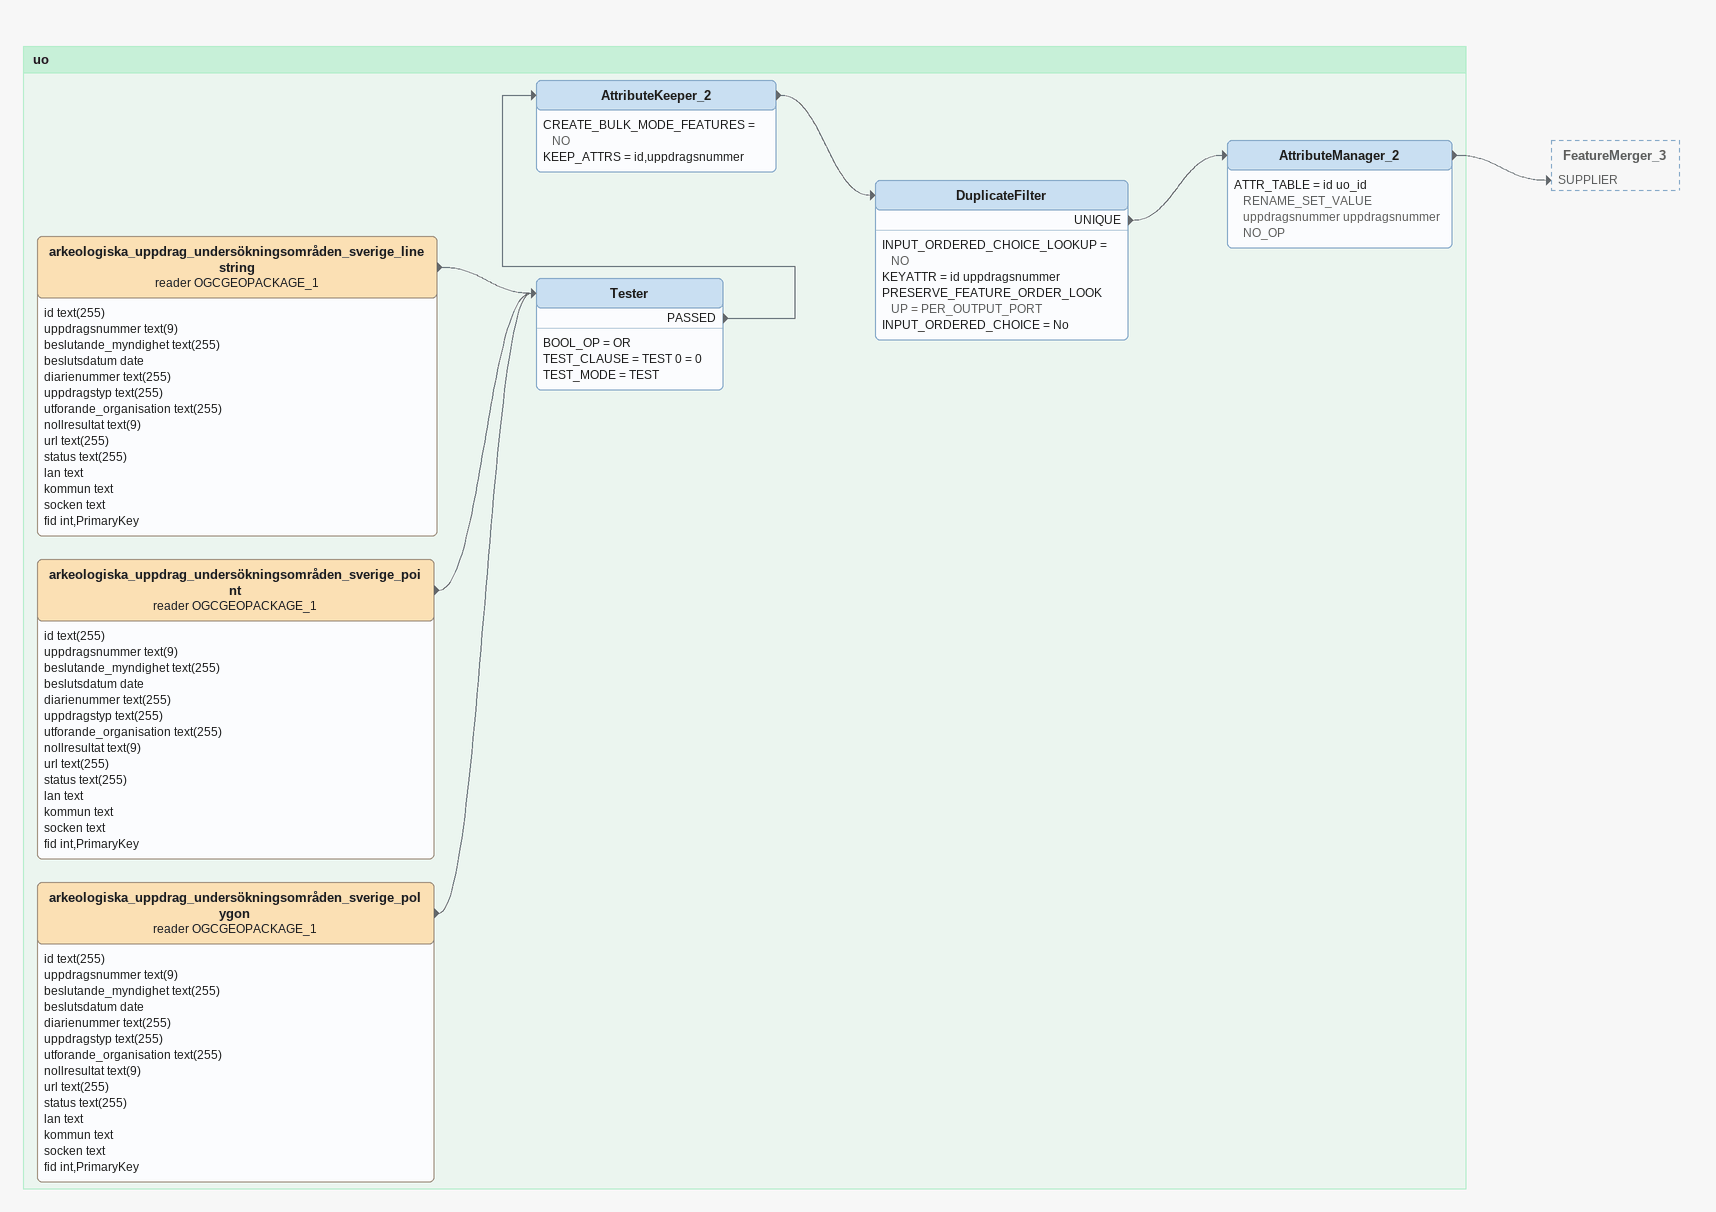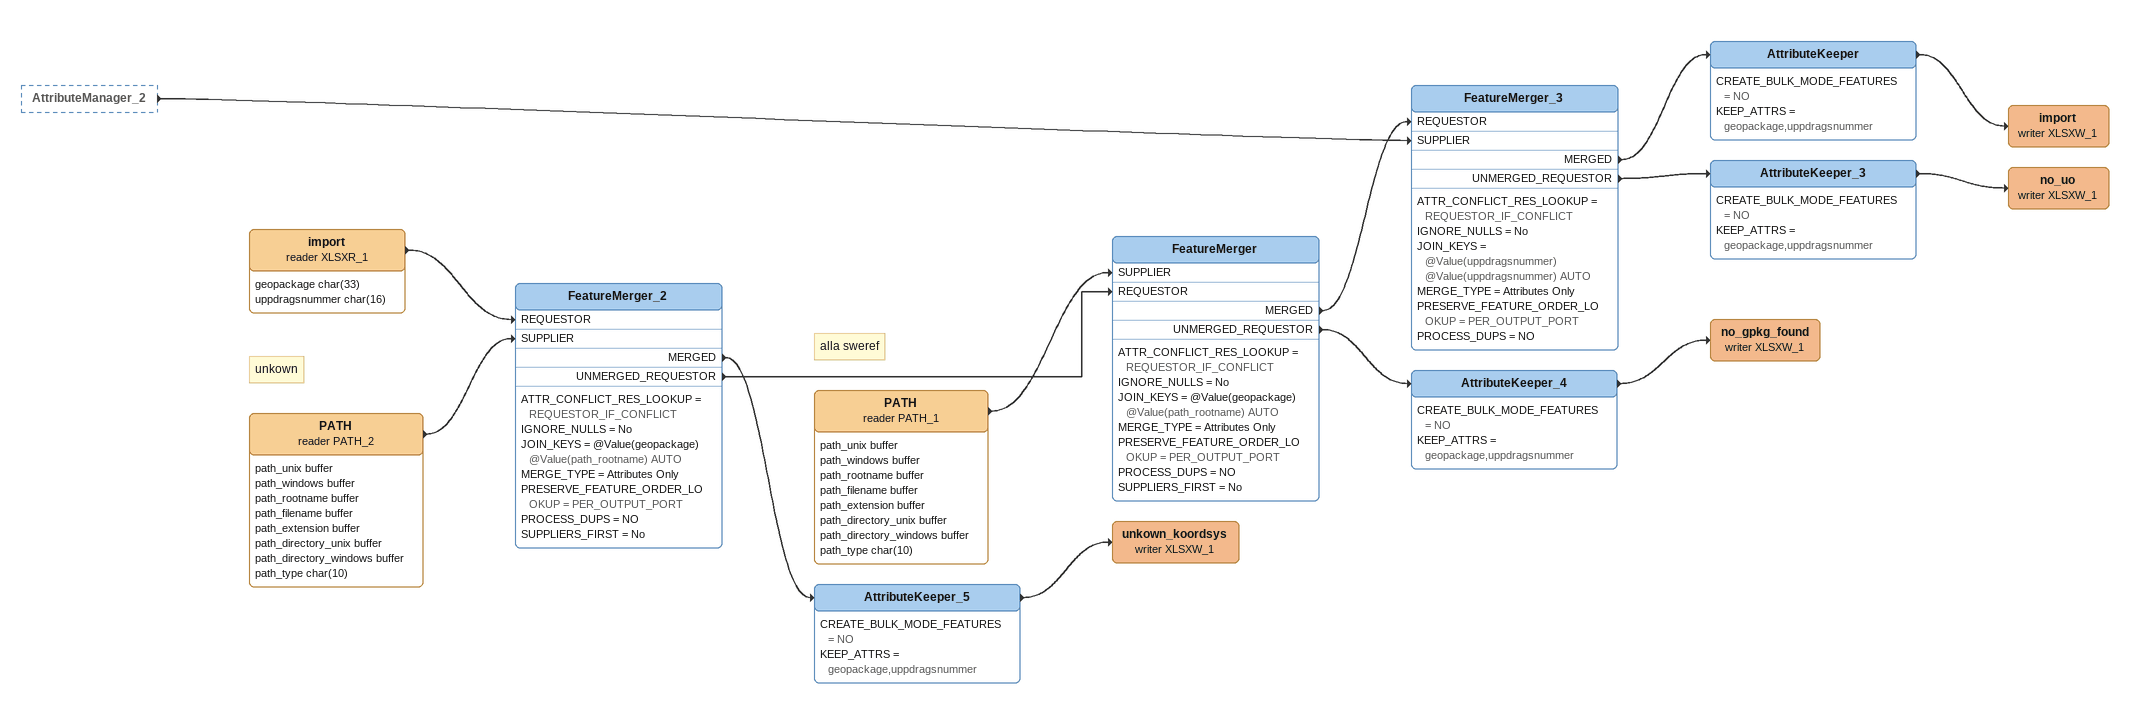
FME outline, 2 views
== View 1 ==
Bookmark: uo
arkeologiska_uppdrag_undersökningsområden_sverige_linestring (reader OGCGEOPACKAGE_1)
    attributes: id text(255), uppdragsnummer text(9), beslutande_myndighet text(255), beslutsdatum date, diarienummer text(255), uppdragstyp text(255), utforande_organisation text(255), nollresultat text(9), url text(255), status text(255), lan text, kommun text, socken text, fid int,PrimaryKey
    -> Tester
arkeologiska_uppdrag_undersökningsområden_sverige_point (reader OGCGEOPACKAGE_1)
    attributes: id text(255), uppdragsnummer text(9), beslutande_myndighet text(255), beslutsdatum date, diarienummer text(255), uppdragstyp text(255), utforande_organisation text(255), nollresultat text(9), url text(255), status text(255), lan text, kommun text, socken text, fid int,PrimaryKey
    -> Tester
arkeologiska_uppdrag_undersökningsområden_sverige_polygon (reader OGCGEOPACKAGE_1)
    attributes: id text(255), uppdragsnummer text(9), beslutande_myndighet text(255), beslutsdatum date, diarienummer text(255), uppdragstyp text(255), utforande_organisation text(255), nollresultat text(9), url text(255), status text(255), lan text, kommun text, socken text, fid int,PrimaryKey
    -> Tester
Tester
    BOOL_OP = OR
    TEST_CLAUSE = TEST 0 = 0
    TEST_MODE = TEST
    PASSED -> AttributeKeeper_2
AttributeKeeper_2
    CREATE_BULK_MODE_FEATURES = NO
    KEEP_ATTRS = id,uppdragsnummer
    -> DuplicateFilter
DuplicateFilter
    INPUT_ORDERED_CHOICE_LOOKUP = NO
    KEYATTR = id uppdragsnummer
    PRESERVE_FEATURE_ORDER_LOOKUP = PER_OUTPUT_PORT
    INPUT_ORDERED_CHOICE = No
    UNIQUE -> AttributeManager_2
AttributeManager_2
    ATTR_TABLE = id uo_id  RENAME_SET_VALUE uppdragsnummer uppdragsnummer  NO_OP
    -> FeatureMerger_3 [SUPPLIER]

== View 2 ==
AttributeManager_2 [outside]
    -> FeatureMerger_3 [SUPPLIER]
import (reader XLSXR_1)
    attributes: geopackage char(33), uppdragsnummer char(16)
    -> FeatureMerger_2 [REQUESTOR]
Note: unkown
PATH (reader PATH_2)
    attributes: path_unix buffer, path_windows buffer, path_rootname buffer, path_filename buffer, path_extension buffer, path_directory_unix buffer, path_directory_windows buffer, path_type char(10)
    -> FeatureMerger_2 [SUPPLIER]
FeatureMerger_2
    ATTR_CONFLICT_RES_LOOKUP = REQUESTOR_IF_CONFLICT
    IGNORE_NULLS = No
    JOIN_KEYS = @Value(geopackage) @Value(path_rootname) AUTO
    MERGE_TYPE = Attributes Only
    PRESERVE_FEATURE_ORDER_LOOKUP = PER_OUTPUT_PORT
    PROCESS_DUPS = NO
    SUPPLIERS_FIRST = No
    MERGED -> AttributeKeeper_5
    UNMERGED_REQUESTOR -> FeatureMerger [REQUESTOR]
AttributeKeeper_5
    CREATE_BULK_MODE_FEATURES = NO
    KEEP_ATTRS = geopackage,uppdragsnummer
    -> unkown_koordsys (writer XLSXW_1)
unkown_koordsys (writer XLSXW_1)
Note: alla sweref
PATH (reader PATH_1)
    attributes: path_unix buffer, path_windows buffer, path_rootname buffer, path_filename buffer, path_extension buffer, path_directory_unix buffer, path_directory_windows buffer, path_type char(10)
    -> FeatureMerger [SUPPLIER]
FeatureMerger
    ATTR_CONFLICT_RES_LOOKUP = REQUESTOR_IF_CONFLICT
    IGNORE_NULLS = No
    JOIN_KEYS = @Value(geopackage) @Value(path_rootname) AUTO
    MERGE_TYPE = Attributes Only
    PRESERVE_FEATURE_ORDER_LOOKUP = PER_OUTPUT_PORT
    PROCESS_DUPS = NO
    SUPPLIERS_FIRST = No
    MERGED -> FeatureMerger_3 [REQUESTOR]
    UNMERGED_REQUESTOR -> AttributeKeeper_4
FeatureMerger_3
    ATTR_CONFLICT_RES_LOOKUP = REQUESTOR_IF_CONFLICT
    IGNORE_NULLS = No
    JOIN_KEYS = @Value(uppdragsnummer) @Value(uppdragsnummer) AUTO
    MERGE_TYPE = Attributes Only
    PRESERVE_FEATURE_ORDER_LOOKUP = PER_OUTPUT_PORT
    PROCESS_DUPS = NO
    MERGED -> AttributeKeeper
    UNMERGED_REQUESTOR -> AttributeKeeper_3
AttributeKeeper
    CREATE_BULK_MODE_FEATURES = NO
    KEEP_ATTRS = geopackage,uppdragsnummer
    -> import (writer XLSXW_1)
import (writer XLSXW_1)
AttributeKeeper_3
    CREATE_BULK_MODE_FEATURES = NO
    KEEP_ATTRS = geopackage,uppdragsnummer
    -> no_uo (writer XLSXW_1)
no_uo (writer XLSXW_1)
AttributeKeeper_4
    CREATE_BULK_MODE_FEATURES = NO
    KEEP_ATTRS = geopackage,uppdragsnummer
    -> no_gpkg_found (writer XLSXW_1)
no_gpkg_found (writer XLSXW_1)
